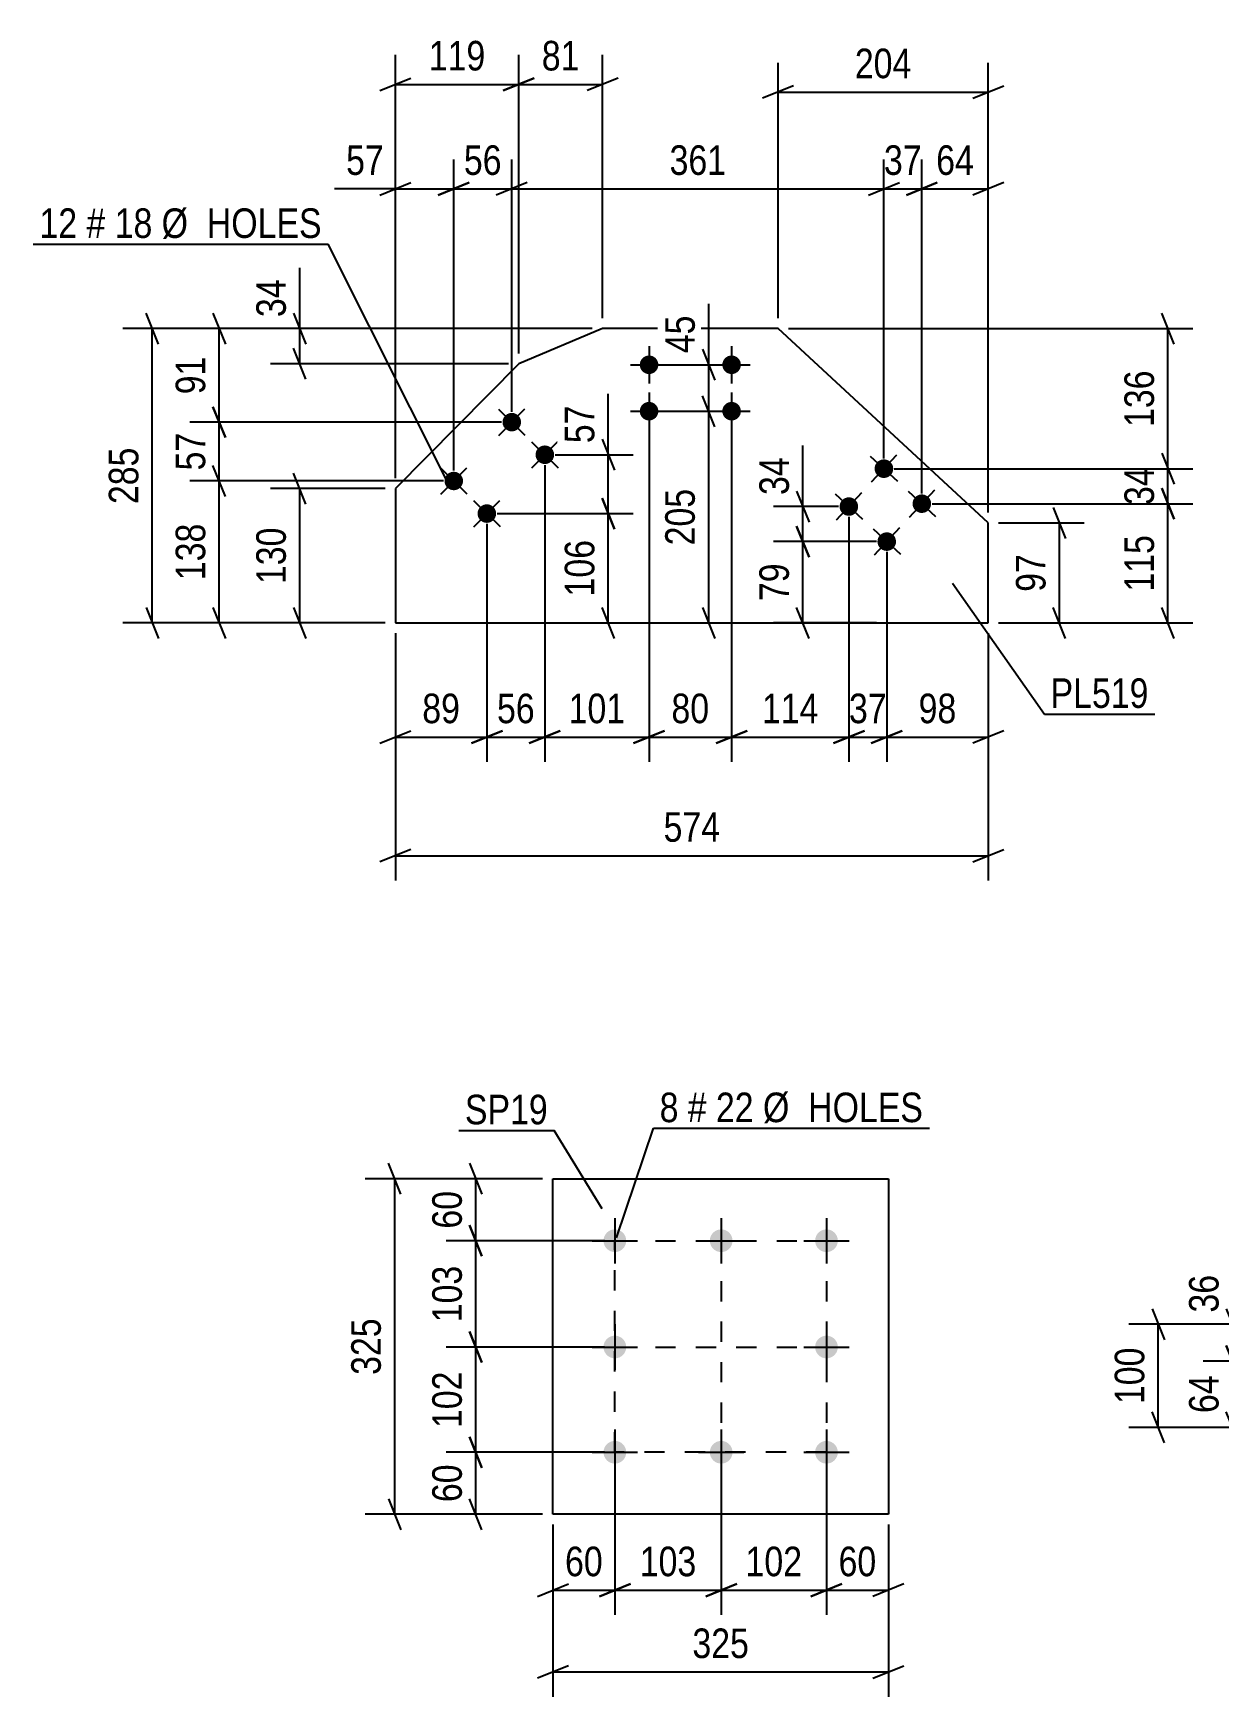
# Model space of a CAD drawing. Header units: millimetres. Extents: x 0 to 841, y 0 to 594.
# Drawn here: x 372.7 to 487.5, y 268.6 to 429.7 of the extents above; entities that cross this region are included whole.
import ezdxf

# ---------------------------------------------------------------- set-up
doc = ezdxf.new("R2010")
doc.units = ezdxf.units.MM
doc.linetypes.add('DXK_LINE_DOT2', pattern=[3.9198, 1.9599, -1.9599])
doc.styles.add('Arial Narrow', font='ARIALN.TTF', dxfattribs={"height": 0.2})

# ---------------------------------------------------------------- blocks, each defined once
blk = doc.blocks.new('Part-570385202-16173 - 16172')
at = {"color": 2, "linetype": 'Continuous'}
for p, q in [((423, 286.24), (423, 318.74)), ((423, 318.74), (455.5, 318.74)), ((455.5, 318.74), (455.5, 286.24)), ((455.5, 286.24), (423, 286.24))]:
    blk.add_line(p, q, dxfattribs=at)
blk = doc.blocks.new('Bolt-570385202-16174 - 16172')
at = {"linetype": 'Continuous'}
for points in [[(429, 313.84, -1), (429, 311.64, -1)], [(439.3, 313.84, -1), (439.3, 311.64, -1)], [(449.5, 313.84, -1), (449.5, 311.64, -1)], [(429, 303.54, -1), (429, 301.34, -1)], [(449.5, 303.54, -1), (449.5, 301.34, -1)], [(429, 293.34, -1), (429, 291.14, -1)], [(439.3, 293.34, -1), (439.3, 291.14, -1)], [(449.5, 293.34, -1), (449.5, 291.14, -1)]]:
    blk.add_hatch(color=1, dxfattribs=at).paths.add_polyline_path(points)
at = {"color": 1, "linetype": 'Continuous'}
for p, q in [((429, 314.94), (429, 310.54)), ((439.3, 314.94), (439.3, 310.54)), ((449.5, 314.94), (449.5, 310.54)), ((426.8, 312.74), (431.2, 312.74)), ((437.1, 312.74), (441.5, 312.74)), ((447.3, 312.74), (451.7, 312.74)), ((429, 304.64), (429, 300.24)), ((449.5, 304.64), (449.5, 300.24)), ((426.8, 302.44), (431.2, 302.44)), ((447.3, 302.44), (451.7, 302.44)), ((429, 294.44), (429, 290.04)), ((439.3, 294.44), (439.3, 290.04)), ((449.5, 294.44), (449.5, 290.04)), ((426.8, 292.24), (431.2, 292.24)), ((437.1, 292.24), (441.5, 292.24)), ((447.3, 292.24), (451.7, 292.24))]:
    blk.add_line(p, q, dxfattribs=at)
blk = doc.blocks.new('Part-570385202-16270 - 16269')
at = {"color": 2, "linetype": 'Continuous'}
for p, q in [((427.81, 401.12), (419.68, 397.72)), ((444.81, 401.12), (427.81, 401.12)), ((465.18, 382.29), (444.81, 401.12)), ((419.68, 397.72), (407.74, 385.62)), ((407.74, 385.62), (407.74, 372.61)), ((465.18, 372.61), (465.18, 382.29)), ((407.74, 372.61), (465.18, 372.61))]:
    blk.add_line(p, q, dxfattribs=at)
blk = doc.blocks.new('Bolt-570385202-16271 - 16269')
at = {"linetype": 'Continuous'}
for points in [[(419.64, 392.7, -1), (418.38, 391.42, -1)], [(422.85, 389.54, -1), (421.58, 388.26, -1)], [(414.02, 387, -1), (412.76, 385.72, -1)], [(417.23, 383.84, -1), (415.96, 382.56, -1)]]:
    blk.add_hatch(color=1, dxfattribs=at).paths.add_polyline_path(points)
at = {"color": 1, "linetype": 'Continuous'}
for p, q in [((417.73, 393.32), (420.29, 390.79)), ((417.75, 390.78), (420.28, 393.34)), ((420.93, 390.16), (423.5, 387.63)), ((420.95, 387.62), (423.48, 390.18)), ((412.11, 387.63), (414.67, 385.1)), ((412.13, 385.08), (414.66, 387.64)), ((415.31, 384.47), (417.88, 381.94)), ((415.33, 381.92), (417.86, 384.48))]:
    blk.add_line(p, q, dxfattribs=at)
blk = doc.blocks.new('Bolt-570385202-16272 - 16269')
at = {"linetype": 'Continuous'}
for points in [[(433.21, 397.62, -1), (431.41, 397.62, -1)], [(441.21, 397.62, -1), (439.41, 397.62, -1)], [(433.21, 393.12, -1), (431.41, 393.12, -1)], [(441.21, 393.12, -1), (439.41, 393.12, -1)]]:
    blk.add_hatch(color=1, dxfattribs=at).paths.add_polyline_path(points)
at = {"color": 1, "linetype": 'Continuous'}
for p, q in [((432.31, 399.42), (432.31, 395.82)), ((440.31, 399.42), (440.31, 395.82)), ((430.51, 397.62), (434.11, 397.62)), ((438.51, 397.62), (442.11, 397.62)), ((432.31, 394.92), (432.31, 391.32)), ((440.31, 394.92), (440.31, 391.32)), ((430.51, 393.12), (434.11, 393.12)), ((438.51, 393.12), (442.11, 393.12))]:
    blk.add_line(p, q, dxfattribs=at)
blk = doc.blocks.new('Bolt-570385202-16273 - 16269')
at = {"linetype": 'Continuous'}
for points in [[(455.73, 386.94, -1), (454.4, 388.16, -1)], [(452.33, 383.27, -1), (451.01, 384.49, -1)], [(459.4, 383.55, -1), (458.08, 384.77, -1)], [(456, 379.87, -1), (454.68, 381.1, -1)]]:
    blk.add_hatch(color=1, dxfattribs=at).paths.add_polyline_path(points)
at = {"color": 1, "linetype": 'Continuous'}
for p, q in [((453.74, 388.77), (456.39, 386.33)), ((456.29, 388.87), (453.84, 386.23)), ((457.41, 385.38), (460.06, 382.93)), ((459.96, 385.48), (457.51, 382.83)), ((450.35, 385.1), (452.99, 382.66)), ((452.89, 385.2), (450.45, 382.56)), ((454.02, 381.71), (456.66, 379.26)), ((456.56, 381.81), (454.12, 379.16))]:
    blk.add_line(p, q, dxfattribs=at)
blk = doc.blocks.new('Rectangle-570385202-18706 - 16172')
at = {"color": 1, "linetype": 'DXK_LINE_DOT2'}
blk.add_lwpolyline([(429, 312.74), (449.5, 312.74), (449.5, 292.24), (429, 292.24), (429, 312.74)], close=True, dxfattribs=at)
blk = doc.blocks.new('Line-570385202-18716 - 16172')
at = {"color": 1, "linetype": 'DXK_LINE_DOT2'}
blk.add_line((439.3, 312.74), (439.3, 292.24), dxfattribs=at)
blk = doc.blocks.new('Line-570385202-18723 - 16172')
at = {"color": 1, "linetype": 'DXK_LINE_DOT2'}
blk.add_line((429, 302.44), (449.5, 302.44), dxfattribs=at)
blk = doc.blocks.new('StraightDimension-570385202-16408 - 16172')
at = {"color": 7, "linetype": 'Continuous'}
for p, q in [((439.3, 291.24), (439.3, 276.48)), ((449.5, 291.24), (449.5, 276.48)), ((437.8, 278.28), (440.8, 279.48)), ((439.3, 278.88), (449.5, 278.88)), ((451, 279.48), (448, 278.28))]:
    blk.add_line(p, q, dxfattribs=at)
at = {"color": 0}
blk.add_wipeout([(447.75, 279.63), (447.75, 283.83), (441.06, 283.83), (441.06, 279.63)], dxfattribs=at)
at = {"color": 3, "style": 'Arial Narrow'}
blk.add_text('102', height=2.863, dxfattribs=at).set_placement((441.66, 280.23))
blk = doc.blocks.new('StraightDimension-570385202-16403 - 16172')
at = {"color": 7, "linetype": 'Continuous'}
for p, q in [((408.27, 317.24), (407.07, 320.24)), ((422, 318.74), (404.82, 318.74)), ((407.67, 286.24), (407.67, 318.74)), ((407.07, 287.74), (408.27, 284.74)), ((422, 286.24), (404.82, 286.24))]:
    blk.add_line(p, q, dxfattribs=at)
at = {"color": 0}
blk.add_wipeout([(406.92, 305.83), (402.72, 305.83), (402.72, 299.14), (406.92, 299.14)], dxfattribs=at)
at = {"color": 3, "style": 'Arial Narrow'}
blk.add_text('325', height=2.863, rotation=90.0002, dxfattribs=at).set_placement((406.32, 299.74))
blk = doc.blocks.new('StraightDimension-570385202-16407 - 16172')
at = {"color": 7, "linetype": 'Continuous'}
for p, q in [((449.5, 291.24), (449.5, 276.48)), ((455.5, 285.24), (455.5, 276.48)), ((448, 278.28), (451, 279.48)), ((449.5, 278.88), (455.5, 278.88)), ((457, 279.48), (454, 278.28))]:
    blk.add_line(p, q, dxfattribs=at)
at = {"color": 0}
blk.add_wipeout([(454.93, 279.63), (454.93, 283.83), (450.07, 283.83), (450.07, 279.63)], dxfattribs=at)
at = {"color": 3, "style": 'Arial Narrow'}
blk.add_text('60', height=2.863, dxfattribs=at).set_placement((450.67, 280.23))
blk = doc.blocks.new('StraightDimension-570385202-16409 - 16172')
at = {"color": 7, "linetype": 'Continuous'}
for p, q in [((429, 291.24), (429, 276.48)), ((439.3, 291.24), (439.3, 276.48)), ((427.5, 278.28), (430.5, 279.48)), ((429, 278.88), (439.3, 278.88)), ((440.8, 279.48), (437.8, 278.28))]:
    blk.add_line(p, q, dxfattribs=at)
at = {"color": 0}
blk.add_wipeout([(437.5, 279.63), (437.5, 283.83), (430.81, 283.83), (430.81, 279.63)], dxfattribs=at)
at = {"color": 3, "style": 'Arial Narrow'}
blk.add_text('103', height=2.863, dxfattribs=at).set_placement((431.41, 280.23))
blk = doc.blocks.new('StraightDimension-570385202-16410 - 16172')
at = {"color": 7, "linetype": 'Continuous'}
for p, q in [((429, 291.24), (429, 276.48)), ((423, 285.24), (423, 276.48)), ((421.5, 278.28), (424.5, 279.48)), ((423, 278.88), (429, 278.88)), ((430.5, 279.48), (427.5, 278.28))]:
    blk.add_line(p, q, dxfattribs=at)
at = {"color": 0}
blk.add_wipeout([(428.43, 279.63), (428.43, 283.83), (423.57, 283.83), (423.57, 279.63)], dxfattribs=at)
at = {"color": 3, "style": 'Arial Narrow'}
blk.add_text('60', height=2.863, dxfattribs=at).set_placement((424.17, 280.23))
blk = doc.blocks.new('StraightDimension-570385202-16423 - 16172')
at = {"color": 7, "linetype": 'Continuous'}
for p, q in [((423, 285.24), (423, 268.55)), ((455.5, 285.24), (455.5, 268.55)), ((424.5, 271.55), (421.5, 270.35)), ((423, 270.95), (455.5, 270.95)), ((454, 270.35), (457, 271.55))]:
    blk.add_line(p, q, dxfattribs=at)
at = {"color": 0}
blk.add_wipeout([(442.6, 271.7), (442.6, 275.9), (435.91, 275.9), (435.91, 271.7)], dxfattribs=at)
at = {"color": 3, "style": 'Arial Narrow'}
blk.add_text('325', height=2.863, dxfattribs=at).set_placement((436.51, 272.3))
blk = doc.blocks.new('StraightDimension-570385202-18682 - 16172')
at = {"color": 7, "linetype": 'Continuous'}
for p, q in [((414.92, 320.24), (416.12, 317.24)), ((422, 318.74), (412.67, 318.74)), ((415.52, 312.74), (415.52, 318.74)), ((428, 312.74), (412.67, 312.74)), ((416.12, 311.24), (414.92, 314.24))]:
    blk.add_line(p, q, dxfattribs=at)
at = {"color": 0}
blk.add_wipeout([(414.77, 318.16), (410.57, 318.16), (410.57, 313.31), (414.77, 313.31)], dxfattribs=at)
at = {"color": 3, "style": 'Arial Narrow'}
blk.add_text('60', height=2.863, rotation=90.0002, dxfattribs=at).set_placement((414.17, 313.91))
blk = doc.blocks.new('StraightDimension-570385202-18683 - 16172')
at = {"color": 7, "linetype": 'Continuous'}
for p, q in [((428, 312.74), (412.67, 312.74)), ((414.92, 314.24), (416.12, 311.24)), ((415.52, 302.44), (415.52, 312.74)), ((416.12, 300.94), (414.92, 303.94)), ((428, 302.44), (412.67, 302.44))]:
    blk.add_line(p, q, dxfattribs=at)
at = {"color": 0}
blk.add_wipeout([(414.77, 310.93), (410.57, 310.93), (410.57, 304.24), (414.77, 304.24)], dxfattribs=at)
at = {"color": 3, "style": 'Arial Narrow'}
blk.add_text('103', height=2.863, rotation=90.0002, dxfattribs=at).set_placement((414.17, 304.84))
blk = doc.blocks.new('StraightDimension-570385202-18684 - 16172')
at = {"color": 7, "linetype": 'Continuous'}
for p, q in [((414.92, 303.94), (416.12, 300.94)), ((428, 302.44), (412.67, 302.44)), ((415.52, 292.24), (415.52, 302.44)), ((416.12, 290.74), (414.92, 293.74)), ((428, 292.24), (412.67, 292.24))]:
    blk.add_line(p, q, dxfattribs=at)
at = {"color": 0}
blk.add_wipeout([(414.77, 300.68), (410.57, 300.68), (410.57, 293.99), (414.77, 293.99)], dxfattribs=at)
at = {"color": 3, "style": 'Arial Narrow'}
blk.add_text('102', height=2.863, rotation=90.0002, dxfattribs=at).set_placement((414.17, 294.59))
blk = doc.blocks.new('StraightDimension-570385202-18685 - 16172')
at = {"color": 7, "linetype": 'Continuous'}
for p, q in [((414.92, 293.74), (416.12, 290.74)), ((428, 292.24), (412.67, 292.24)), ((415.52, 286.24), (415.52, 292.24)), ((416.12, 284.74), (414.92, 287.74)), ((422, 286.24), (412.67, 286.24))]:
    blk.add_line(p, q, dxfattribs=at)
at = {"color": 0}
blk.add_wipeout([(414.77, 291.66), (410.57, 291.66), (410.57, 286.81), (414.77, 286.81)], dxfattribs=at)
at = {"color": 3, "style": 'Arial Narrow'}
blk.add_text('60', height=2.863, rotation=90.0002, dxfattribs=at).set_placement((414.17, 287.41))
blk = doc.blocks.new('StraightDimension-570385202-18133 - 16269')
at = {"color": 7, "linetype": 'Continuous'}
for p, q in [((391.26, 384.86), (390.06, 387.86)), ((412.39, 386.36), (387.81, 386.36)), ((390.66, 372.61), (390.66, 386.36)), ((390.06, 374.11), (391.26, 371.11)), ((406.74, 372.61), (387.81, 372.61))]:
    blk.add_line(p, q, dxfattribs=at)
at = {"color": 0}
blk.add_wipeout([(389.91, 382.83), (385.71, 382.83), (385.71, 376.15), (389.91, 376.15)], dxfattribs=at)
at = {"color": 3, "style": 'Arial Narrow'}
blk.add_text('138', height=2.863, rotation=90.0002, dxfattribs=at).set_placement((389.31, 376.75))
blk = doc.blocks.new('StraightDimension-570385202-18069 - 16269')
at = {"color": 7, "linetype": 'Continuous'}
for p, q in [((455.07, 388.55), (455.07, 417.52)), ((458.74, 385.16), (458.74, 417.52)), ((453.57, 414.07), (456.57, 415.27)), ((455.07, 414.67), (458.74, 414.67)), ((460.24, 415.27), (457.24, 414.07))]:
    blk.add_line(p, q, dxfattribs=at)
at = {"color": 0}
blk.add_wipeout([(459.33, 415.42), (459.33, 419.62), (454.47, 419.62), (454.47, 415.42)], dxfattribs=at)
at = {"color": 3, "style": 'Arial Narrow'}
blk.add_text('37', height=2.863, dxfattribs=at).set_placement((455.07, 416.02))
blk = doc.blocks.new('StraightDimension-570385202-16680 - 16269')
at = {"color": 7, "linetype": 'Continuous'}
for p, q in [((419.68, 398.72), (419.68, 427.64)), ((427.81, 402.12), (427.81, 427.64)), ((418.18, 424.19), (421.18, 425.39)), ((419.68, 424.79), (427.81, 424.79)), ((429.31, 425.39), (426.31, 424.19))]:
    blk.add_line(p, q, dxfattribs=at)
at = {"color": 0}
blk.add_wipeout([(426.17, 425.54), (426.17, 429.74), (421.32, 429.74), (421.32, 425.54)], dxfattribs=at)
at = {"color": 3, "style": 'Arial Narrow'}
blk.add_text('81', height=2.863, dxfattribs=at).set_placement((421.92, 426.14))
blk = doc.blocks.new('StraightDimension-570385202-18262 - 16269')
at = {"color": 7, "linetype": 'Continuous'}
for p, q in [((437.49, 399.12), (438.69, 396.12)), ((433.31, 397.62), (440.49, 397.62)), ((438.09, 393.12), (438.09, 397.62)), ((438.69, 391.62), (437.49, 394.62)), ((433.31, 393.12), (440.49, 393.12))]:
    blk.add_line(p, q, dxfattribs=at)
at = {"color": 0}
blk.add_wipeout([(437.34, 403), (433.14, 403), (433.14, 398.14), (437.34, 398.14)], dxfattribs=at)
at = {"color": 7, "linetype": 'Continuous'}
blk.add_line((438.09, 397.62), (438.09, 403.52), dxfattribs=at)
blk.add_line((438.09, 397.62), (438.09, 403.52), dxfattribs=at)
at = {"color": 3, "style": 'Arial Narrow'}
blk.add_text('45', height=2.863, rotation=90.0002, dxfattribs=at).set_placement((436.74, 398.74))
blk = doc.blocks.new('StraightDimension-570385202-16688 - 16269')
at = {"color": 7, "linetype": 'Continuous'}
for p, q in [((407.74, 371.61), (407.74, 347.65)), ((465.18, 371.61), (465.18, 347.65)), ((409.24, 350.65), (406.24, 349.45)), ((407.74, 350.05), (465.18, 350.05)), ((463.68, 349.45), (466.68, 350.65))]:
    blk.add_line(p, q, dxfattribs=at)
at = {"color": 0}
blk.add_wipeout([(439.8, 350.8), (439.8, 355), (433.12, 355), (433.12, 350.8)], dxfattribs=at)
at = {"color": 3, "style": 'Arial Narrow'}
blk.add_text('574', height=2.863, dxfattribs=at).set_placement((433.72, 351.4))
blk = doc.blocks.new('StraightDimension-570385202-18263 - 16269')
at = {"color": 7, "linetype": 'Continuous'}
for p, q in [((438.69, 391.62), (437.49, 394.62)), ((433.31, 393.12), (440.49, 393.12)), ((438.09, 372.61), (438.09, 393.12)), ((437.49, 374.11), (438.69, 371.11)), ((433.31, 372.61), (440.49, 372.61))]:
    blk.add_line(p, q, dxfattribs=at)
at = {"color": 0}
blk.add_wipeout([(437.34, 386.21), (433.14, 386.21), (433.14, 379.52), (437.34, 379.52)], dxfattribs=at)
at = {"color": 3, "style": 'Arial Narrow'}
blk.add_text('205', height=2.863, rotation=90.0002, dxfattribs=at).set_placement((436.74, 380.12))
blk = doc.blocks.new('StraightDimension-570385202-18072 - 16269')
at = {"color": 7, "linetype": 'Continuous'}
for p, q in [((407.74, 386.62), (407.74, 417.52)), ((413.39, 387.36), (413.39, 417.52)), ((406.24, 414.07), (409.24, 415.27)), ((407.74, 414.67), (413.39, 414.67)), ((414.89, 415.27), (411.89, 414.07))]:
    blk.add_line(p, q, dxfattribs=at)
at = {"color": 0}
blk.add_wipeout([(407.22, 415.42), (407.22, 419.62), (402.36, 419.62), (402.36, 415.42)], dxfattribs=at)
at = {"color": 7, "linetype": 'Continuous'}
blk.add_line((407.74, 414.67), (401.83, 414.67), dxfattribs=at)
blk.add_line((407.74, 414.67), (401.83, 414.67), dxfattribs=at)
at = {"color": 3, "style": 'Arial Narrow'}
blk.add_text('57', height=2.863, dxfattribs=at).set_placement((402.96, 416.02))
blk = doc.blocks.new('StraightDimension-570385202-16678 - 16269')
at = {"color": 7, "linetype": 'Continuous'}
for p, q in [((444.81, 402.12), (444.81, 426.89)), ((465.18, 383.29), (465.18, 426.89)), ((446.31, 424.64), (443.31, 423.44)), ((444.81, 424.04), (465.18, 424.04)), ((463.68, 423.44), (466.68, 424.64))]:
    blk.add_line(p, q, dxfattribs=at)
at = {"color": 0}
blk.add_wipeout([(458.34, 424.79), (458.34, 428.99), (451.65, 428.99), (451.65, 424.79)], dxfattribs=at)
at = {"color": 3, "style": 'Arial Narrow'}
blk.add_text('204', height=2.863, dxfattribs=at).set_placement((452.25, 425.39))
blk = doc.blocks.new('StraightDimension-570385202-18184 - 16269')
at = {"color": 7, "linetype": 'Continuous'}
for p, q in [((451.67, 382.88), (451.67, 359.14)), ((455.34, 379.49), (455.34, 359.14)), ((450.17, 360.94), (453.17, 362.14)), ((451.67, 361.54), (455.34, 361.54)), ((456.84, 362.14), (453.84, 360.94))]:
    blk.add_line(p, q, dxfattribs=at)
at = {"color": 0}
blk.add_wipeout([(455.93, 362.29), (455.93, 366.49), (451.08, 366.49), (451.08, 362.29)], dxfattribs=at)
at = {"color": 3, "style": 'Arial Narrow'}
blk.add_text('37', height=2.863, dxfattribs=at).set_placement((451.68, 362.89))
blk = doc.blocks.new('StraightDimension-570385202-18071 - 16269')
at = {"color": 7, "linetype": 'Continuous'}
for p, q in [((413.39, 387.36), (413.39, 417.52)), ((419.01, 393.06), (419.01, 417.52)), ((411.89, 414.07), (414.89, 415.27)), ((413.39, 414.67), (419.01, 414.67)), ((420.51, 415.27), (417.51, 414.07))]:
    blk.add_line(p, q, dxfattribs=at)
at = {"color": 0}
blk.add_wipeout([(418.63, 415.42), (418.63, 419.62), (413.77, 419.62), (413.77, 415.42)], dxfattribs=at)
at = {"color": 3, "style": 'Arial Narrow'}
blk.add_text('56', height=2.863, dxfattribs=at).set_placement((414.37, 416.02))
blk = doc.blocks.new('StraightDimension-570385202-16681 - 16269')
at = {"color": 7, "linetype": 'Continuous'}
for p, q in [((407.74, 386.62), (407.74, 427.64)), ((419.68, 398.72), (419.68, 427.64)), ((406.24, 424.19), (409.24, 425.39)), ((407.74, 424.79), (419.68, 424.79)), ((421.18, 425.39), (418.18, 424.19))]:
    blk.add_line(p, q, dxfattribs=at)
at = {"color": 0}
blk.add_wipeout([(417.05, 425.54), (417.05, 429.74), (410.37, 429.74), (410.37, 425.54)], dxfattribs=at)
at = {"color": 3, "style": 'Arial Narrow'}
blk.add_text('119', height=2.863, dxfattribs=at).set_placement((410.97, 426.14))
blk = doc.blocks.new('StraightDimension-570385202-18161 - 16269')
at = {"color": 7, "linetype": 'Continuous'}
for p, q in [((481.98, 389.05), (483.18, 386.05)), ((456.07, 387.55), (484.98, 387.55)), ((482.58, 384.16), (482.58, 387.55)), ((483.18, 382.66), (481.98, 385.66)), ((459.74, 384.16), (484.98, 384.16))]:
    blk.add_line(p, q, dxfattribs=at)
at = {"color": 0}
blk.add_wipeout([(481.83, 388.28), (477.63, 388.28), (477.63, 383.43), (481.83, 383.43)], dxfattribs=at)
at = {"color": 3, "style": 'Arial Narrow'}
blk.add_text('34', height=2.863, rotation=90.0002, dxfattribs=at).set_placement((481.23, 384.03))
blk = doc.blocks.new('StraightDimension-570385202-16700 - 16269')
at = {"color": 7, "linetype": 'Continuous'}
for p, q in [((471.47, 383.79), (472.67, 380.79)), ((466.18, 382.29), (474.47, 382.29)), ((472.07, 372.61), (472.07, 382.29)), ((472.67, 371.11), (471.47, 374.11)), ((466.18, 372.61), (474.47, 372.61))]:
    blk.add_line(p, q, dxfattribs=at)
at = {"color": 0}
blk.add_wipeout([(471.32, 379.88), (467.12, 379.88), (467.12, 375.02), (471.32, 375.02)], dxfattribs=at)
at = {"color": 3, "style": 'Arial Narrow'}
blk.add_text('97', height=2.863, rotation=90.0002, dxfattribs=at).set_placement((470.72, 375.62))
blk = doc.blocks.new('StraightDimension-570385202-18186 - 16269')
at = {"color": 7, "linetype": 'Continuous'}
for p, q in [((432.31, 392.12), (432.31, 359.14)), ((440.31, 392.12), (440.31, 359.14)), ((430.81, 360.94), (433.81, 362.14)), ((432.31, 361.54), (440.31, 361.54)), ((441.81, 362.14), (438.81, 360.94))]:
    blk.add_line(p, q, dxfattribs=at)
at = {"color": 0}
blk.add_wipeout([(438.74, 362.29), (438.74, 366.49), (433.88, 366.49), (433.88, 362.29)], dxfattribs=at)
at = {"color": 3, "style": 'Arial Narrow'}
blk.add_text('80', height=2.863, dxfattribs=at).set_placement((434.48, 362.89))
blk = doc.blocks.new('StraightDimension-570385202-16796 - 16269')
at = {"color": 7, "linetype": 'Continuous'}
for p, q in [((384.78, 399.62), (383.58, 402.62)), ((426.81, 401.12), (381.33, 401.12)), ((384.18, 372.61), (384.18, 401.12)), ((383.58, 374.11), (384.78, 371.11)), ((406.74, 372.61), (381.33, 372.61))]:
    blk.add_line(p, q, dxfattribs=at)
at = {"color": 0}
blk.add_wipeout([(383.43, 390.21), (379.23, 390.21), (379.23, 383.52), (383.43, 383.52)], dxfattribs=at)
at = {"color": 3, "style": 'Arial Narrow'}
blk.add_text('285', height=2.863, rotation=90.0002, dxfattribs=at).set_placement((382.83, 384.12))
blk = doc.blocks.new('StraightDimension-570385202-18026 - 16269')
at = {"color": 7, "linetype": 'Continuous'}
for p, q in [((397.87, 402.62), (399.07, 399.62)), ((426.81, 401.12), (395.62, 401.12)), ((398.47, 397.72), (398.47, 401.12)), ((399.07, 396.22), (397.87, 399.22)), ((418.68, 397.72), (395.62, 397.72))]:
    blk.add_line(p, q, dxfattribs=at)
at = {"color": 0}
blk.add_wipeout([(397.72, 406.5), (393.52, 406.5), (393.52, 401.64), (397.72, 401.64)], dxfattribs=at)
at = {"color": 7, "linetype": 'Continuous'}
blk.add_line((398.47, 401.12), (398.47, 407.02), dxfattribs=at)
blk.add_line((398.47, 401.12), (398.47, 407.02), dxfattribs=at)
at = {"color": 3, "style": 'Arial Narrow'}
blk.add_text('34', height=2.863, rotation=90.0002, dxfattribs=at).set_placement((397.12, 402.24))
blk = doc.blocks.new('StraightDimension-570385202-18028 - 16269')
at = {"color": 7, "linetype": 'Continuous'}
for p, q in [((399.07, 384.12), (397.87, 387.12)), ((406.74, 385.62), (395.62, 385.62)), ((398.47, 372.61), (398.47, 385.62)), ((397.87, 374.11), (399.07, 371.11)), ((406.74, 372.61), (395.62, 372.61))]:
    blk.add_line(p, q, dxfattribs=at)
at = {"color": 0}
blk.add_wipeout([(397.72, 382.46), (393.52, 382.46), (393.52, 375.77), (397.72, 375.77)], dxfattribs=at)
at = {"color": 3, "style": 'Arial Narrow'}
blk.add_text('130', height=2.863, rotation=90.0002, dxfattribs=at).set_placement((397.12, 376.37))
blk = doc.blocks.new('StraightDimension-570385202-18132 - 16269')
at = {"color": 7, "linetype": 'Continuous'}
for p, q in [((390.06, 393.56), (391.26, 390.56)), ((418.01, 392.06), (387.81, 392.06)), ((390.66, 386.36), (390.66, 392.06)), ((391.26, 384.86), (390.06, 387.86)), ((412.39, 386.36), (387.81, 386.36))]:
    blk.add_line(p, q, dxfattribs=at)
at = {"color": 0}
blk.add_wipeout([(389.91, 391.64), (385.71, 391.64), (385.71, 386.78), (389.91, 386.78)], dxfattribs=at)
at = {"color": 3, "style": 'Arial Narrow'}
blk.add_text('57', height=2.863, rotation=90.0002, dxfattribs=at).set_placement((389.31, 387.38))
blk = doc.blocks.new('StraightDimension-570385202-18068 - 16269')
at = {"color": 7, "linetype": 'Continuous'}
for p, q in [((458.74, 385.16), (458.74, 417.52)), ((465.18, 383.29), (465.18, 417.52)), ((457.24, 414.07), (460.24, 415.27)), ((458.74, 414.67), (465.18, 414.67)), ((466.68, 415.27), (463.68, 414.07))]:
    blk.add_line(p, q, dxfattribs=at)
at = {"color": 0}
blk.add_wipeout([(464.39, 415.42), (464.39, 419.62), (459.53, 419.62), (459.53, 415.42)], dxfattribs=at)
at = {"color": 3, "style": 'Arial Narrow'}
blk.add_text('64', height=2.863, dxfattribs=at).set_placement((460.13, 416.02))
blk = doc.blocks.new('StraightDimension-570385202-18070 - 16269')
at = {"color": 7, "linetype": 'Continuous'}
for p, q in [((419.01, 393.06), (419.01, 417.52)), ((455.07, 388.55), (455.07, 417.52)), ((420.51, 415.27), (417.51, 414.07)), ((419.01, 414.67), (455.07, 414.67)), ((453.57, 414.07), (456.57, 415.27))]:
    blk.add_line(p, q, dxfattribs=at)
at = {"color": 0}
blk.add_wipeout([(440.38, 415.42), (440.38, 419.62), (433.7, 419.62), (433.7, 415.42)], dxfattribs=at)
at = {"color": 3, "style": 'Arial Narrow'}
blk.add_text('361', height=2.863, dxfattribs=at).set_placement((434.3, 416.02))
blk = doc.blocks.new('StraightDimension-570385202-18131 - 16269')
at = {"color": 7, "linetype": 'Continuous'}
for p, q in [((390.06, 402.62), (391.26, 399.62)), ((426.81, 401.12), (387.81, 401.12)), ((390.66, 392.06), (390.66, 401.12)), ((391.26, 390.56), (390.06, 393.56)), ((418.01, 392.06), (387.81, 392.06))]:
    blk.add_line(p, q, dxfattribs=at)
at = {"color": 0}
blk.add_wipeout([(389.91, 399.02), (385.71, 399.02), (385.71, 394.16), (389.91, 394.16)], dxfattribs=at)
at = {"color": 3, "style": 'Arial Narrow'}
blk.add_text('91', height=2.863, rotation=90.0002, dxfattribs=at).set_placement((389.31, 394.76))
blk = doc.blocks.new('StraightDimension-570385202-18239 - 16269')
at = {"color": 7, "linetype": 'Continuous'}
for p, q in [((427.76, 384.7), (428.96, 381.7)), ((417.6, 383.2), (430.76, 383.2)), ((428.36, 372.61), (428.36, 383.2)), ((428.96, 371.11), (427.76, 374.11)), ((423.21, 372.61), (430.76, 372.61))]:
    blk.add_line(p, q, dxfattribs=at)
at = {"color": 0}
blk.add_wipeout([(427.61, 381.25), (423.41, 381.25), (423.41, 374.57), (427.61, 374.57)], dxfattribs=at)
at = {"color": 3, "style": 'Arial Narrow'}
blk.add_text('106', height=2.863, rotation=90.0002, dxfattribs=at).set_placement((427.01, 375.17))
blk = doc.blocks.new('StraightDimension-570385202-18160 - 16269')
at = {"color": 7, "linetype": 'Continuous'}
for p, q in [((483.18, 399.62), (481.98, 402.62)), ((445.81, 401.12), (484.98, 401.12)), ((482.58, 387.55), (482.58, 401.12)), ((481.98, 389.05), (483.18, 386.05)), ((456.07, 387.55), (484.98, 387.55))]:
    blk.add_line(p, q, dxfattribs=at)
at = {"color": 0}
blk.add_wipeout([(481.83, 397.68), (477.63, 397.68), (477.63, 390.99), (481.83, 390.99)], dxfattribs=at)
at = {"color": 3, "style": 'Arial Narrow'}
blk.add_text('136', height=2.863, rotation=90.0002, dxfattribs=at).set_placement((481.23, 391.59))
blk = doc.blocks.new('StraightDimension-570385202-18162 - 16269')
at = {"color": 7, "linetype": 'Continuous'}
for p, q in [((481.98, 385.66), (483.18, 382.66)), ((459.74, 384.16), (484.98, 384.16)), ((482.58, 372.61), (482.58, 384.16)), ((483.18, 371.11), (481.98, 374.11)), ((466.18, 372.61), (484.98, 372.61))]:
    blk.add_line(p, q, dxfattribs=at)
at = {"color": 0}
blk.add_wipeout([(481.83, 381.73), (477.63, 381.73), (477.63, 375.04), (481.83, 375.04)], dxfattribs=at)
at = {"color": 3, "style": 'Arial Narrow'}
blk.add_text('115', height=2.863, rotation=90.0002, dxfattribs=at).set_placement((481.23, 375.64))
blk = doc.blocks.new('StraightDimension-570385202-18183 - 16269')
at = {"color": 7, "linetype": 'Continuous'}
for p, q in [((455.34, 379.49), (455.34, 359.14)), ((465.18, 371.61), (465.18, 359.14)), ((453.84, 360.94), (456.84, 362.14)), ((455.34, 361.54), (465.18, 361.54)), ((466.68, 362.14), (463.68, 360.94))]:
    blk.add_line(p, q, dxfattribs=at)
at = {"color": 0}
blk.add_wipeout([(462.69, 362.29), (462.69, 366.49), (457.83, 366.49), (457.83, 362.29)], dxfattribs=at)
at = {"color": 3, "style": 'Arial Narrow'}
blk.add_text('98', height=2.863, dxfattribs=at).set_placement((458.43, 362.89))
blk = doc.blocks.new('StraightDimension-570385202-18185 - 16269')
at = {"color": 7, "linetype": 'Continuous'}
for p, q in [((440.31, 392.12), (440.31, 359.14)), ((451.67, 382.88), (451.67, 359.14)), ((438.81, 360.94), (441.81, 362.14)), ((440.31, 361.54), (451.67, 361.54)), ((453.17, 362.14), (450.17, 360.94))]:
    blk.add_line(p, q, dxfattribs=at)
at = {"color": 0}
blk.add_wipeout([(449.33, 362.29), (449.33, 366.49), (442.65, 366.49), (442.65, 362.29)], dxfattribs=at)
at = {"color": 3, "style": 'Arial Narrow'}
blk.add_text('114', height=2.863, dxfattribs=at).set_placement((443.25, 362.89))
blk = doc.blocks.new('StraightDimension-570385202-18187 - 16269')
at = {"color": 7, "linetype": 'Continuous'}
for p, q in [((432.31, 392.12), (432.31, 359.14)), ((422.21, 387.9), (422.21, 359.14)), ((420.71, 360.94), (423.71, 362.14)), ((422.21, 361.54), (432.31, 361.54)), ((433.81, 362.14), (430.81, 360.94))]:
    blk.add_line(p, q, dxfattribs=at)
at = {"color": 0}
blk.add_wipeout([(430.6, 362.29), (430.6, 366.49), (423.92, 366.49), (423.92, 362.29)], dxfattribs=at)
at = {"color": 3, "style": 'Arial Narrow'}
blk.add_text('101', height=2.863, dxfattribs=at).set_placement((424.52, 362.89))
blk = doc.blocks.new('StraightDimension-570385202-18188 - 16269')
at = {"color": 7, "linetype": 'Continuous'}
for p, q in [((422.21, 387.9), (422.21, 359.14)), ((416.6, 382.2), (416.6, 359.14)), ((415.1, 360.94), (418.1, 362.14)), ((416.6, 361.54), (422.21, 361.54)), ((423.71, 362.14), (420.71, 360.94))]:
    blk.add_line(p, q, dxfattribs=at)
at = {"color": 0}
blk.add_wipeout([(421.83, 362.29), (421.83, 366.49), (416.98, 366.49), (416.98, 362.29)], dxfattribs=at)
at = {"color": 3, "style": 'Arial Narrow'}
blk.add_text('56', height=2.863, dxfattribs=at).set_placement((417.58, 362.89))
blk = doc.blocks.new('StraightDimension-570385202-18189 - 16269')
at = {"color": 7, "linetype": 'Continuous'}
for p, q in [((416.6, 382.2), (416.6, 359.14)), ((407.74, 371.61), (407.74, 359.14)), ((406.24, 360.94), (409.24, 362.14)), ((407.74, 361.54), (416.6, 361.54)), ((418.1, 362.14), (415.1, 360.94))]:
    blk.add_line(p, q, dxfattribs=at)
at = {"color": 0}
blk.add_wipeout([(414.6, 362.29), (414.6, 366.49), (409.74, 366.49), (409.74, 362.29)], dxfattribs=at)
at = {"color": 3, "style": 'Arial Narrow'}
blk.add_text('89', height=2.863, dxfattribs=at).set_placement((410.34, 362.89))
blk = doc.blocks.new('StraightDimension-570385202-18238 - 16269')
at = {"color": 7, "linetype": 'Continuous'}
for p, q in [((427.76, 390.4), (428.96, 387.4)), ((423.21, 388.9), (430.76, 388.9)), ((428.36, 383.2), (428.36, 388.9)), ((428.96, 381.7), (427.76, 384.7)), ((417.6, 383.2), (430.76, 383.2))]:
    blk.add_line(p, q, dxfattribs=at)
at = {"color": 0}
blk.add_wipeout([(427.61, 394.28), (423.41, 394.28), (423.41, 389.42), (427.61, 389.42)], dxfattribs=at)
at = {"color": 7, "linetype": 'Continuous'}
blk.add_line((428.36, 388.9), (428.36, 394.8), dxfattribs=at)
blk.add_line((428.36, 388.9), (428.36, 394.8), dxfattribs=at)
at = {"color": 3, "style": 'Arial Narrow'}
blk.add_text('57', height=2.863, rotation=90.0002, dxfattribs=at).set_placement((427.01, 390.02))
blk = doc.blocks.new('StraightDimension-570385202-18286 - 16269')
at = {"color": 7, "linetype": 'Continuous'}
for p, q in [((446.61, 385.38), (447.81, 382.38)), ((450.67, 383.88), (444.36, 383.88)), ((447.21, 380.49), (447.21, 383.88)), ((454.34, 380.49), (444.36, 380.49)), ((447.81, 378.99), (446.61, 381.99))]:
    blk.add_line(p, q, dxfattribs=at)
at = {"color": 0}
blk.add_wipeout([(446.46, 389.26), (442.26, 389.26), (442.26, 384.4), (446.46, 384.4)], dxfattribs=at)
at = {"color": 7, "linetype": 'Continuous'}
blk.add_line((447.21, 383.88), (447.21, 389.79), dxfattribs=at)
blk.add_line((447.21, 383.88), (447.21, 389.79), dxfattribs=at)
at = {"color": 3, "style": 'Arial Narrow'}
blk.add_text('34', height=2.863, rotation=90.0002, dxfattribs=at).set_placement((445.86, 385))
blk = doc.blocks.new('StraightDimension-570385202-18287 - 16269')
at = {"color": 7, "linetype": 'Continuous'}
for p, q in [((454.34, 380.49), (444.36, 380.49)), ((446.61, 381.99), (447.81, 378.99)), ((447.21, 372.61), (447.21, 380.49)), ((447.81, 371.11), (446.61, 374.11)), ((454.34, 372.61), (444.36, 372.61))]:
    blk.add_line(p, q, dxfattribs=at)
at = {"color": 0}
blk.add_wipeout([(446.46, 378.98), (442.26, 378.98), (442.26, 374.12), (446.46, 374.12)], dxfattribs=at)
at = {"color": 3, "style": 'Arial Narrow'}
blk.add_text('79', height=2.863, rotation=90.0002, dxfattribs=at).set_placement((445.86, 374.72))
blk = doc.blocks.new('StraightDimension-570385202-18955 - 18759')
at = {"color": 7, "linetype": 'Continuous'}
for p, q in [((496.05, 304.65), (485.99, 304.65)), ((488.24, 306.15), (489.44, 303.15)), ((488.84, 301.08), (488.84, 304.65)), ((489.44, 299.58), (488.24, 302.58)), ((494.93, 301.08), (485.99, 301.08))]:
    blk.add_line(p, q, dxfattribs=at)
at = {"color": 0}
blk.add_wipeout([(488.09, 310.03), (483.89, 310.03), (483.89, 305.18), (488.09, 305.18)], dxfattribs=at)
at = {"color": 7, "linetype": 'Continuous'}
blk.add_line((488.84, 304.65), (488.84, 310.56), dxfattribs=at)
blk.add_line((488.84, 304.65), (488.84, 310.56), dxfattribs=at)
at = {"color": 3, "style": 'Arial Narrow'}
blk.add_text('36', height=2.863, rotation=90.0002, dxfattribs=at).set_placement((487.49, 305.78))
blk = doc.blocks.new('StraightDimension-570385202-18956 - 18759')
at = {"color": 7, "linetype": 'Continuous'}
for p, q in [((488.24, 302.58), (489.44, 299.58)), ((494.93, 301.08), (485.99, 301.08)), ((488.84, 294.65), (488.84, 301.08)), ((489.44, 293.15), (488.24, 296.15)), ((503.36, 294.65), (485.99, 294.65))]:
    blk.add_line(p, q, dxfattribs=at)
at = {"color": 0}
blk.add_wipeout([(488.09, 300.29), (483.89, 300.29), (483.89, 295.44), (488.09, 295.44)], dxfattribs=at)
at = {"color": 3, "style": 'Arial Narrow'}
blk.add_text('64', height=2.863, rotation=90.0002, dxfattribs=at).set_placement((487.49, 296.04))
blk = doc.blocks.new('StraightDimension-570385202-19004 - 18759')
at = {"color": 7, "linetype": 'Continuous'}
for p, q in [((496.05, 304.65), (478.79, 304.65)), ((481.04, 306.15), (482.24, 303.15)), ((481.64, 294.65), (481.64, 304.65)), ((482.24, 293.15), (481.04, 296.15)), ((503.36, 294.65), (478.79, 294.65))]:
    blk.add_line(p, q, dxfattribs=at)
at = {"color": 0}
blk.add_wipeout([(480.89, 302.99), (476.69, 302.99), (476.69, 296.31), (480.89, 296.31)], dxfattribs=at)
at = {"color": 3, "style": 'Arial Narrow'}
blk.add_text('100', height=2.863, rotation=90.0002, dxfattribs=at).set_placement((480.29, 296.91))
blk = doc.blocks.new('Mark-570385202-16808 - 16172')
at = {"color": 0}
blk.add_wipeout([(422.51, 324.02), (422.51, 327.02), (414.47, 327.02), (414.47, 324.02)], dxfattribs=at)
blk.add_wipeout([(422.51, 324.02), (422.51, 327.02), (414.47, 327.02), (414.47, 324.02)], dxfattribs=at)
at = {"color": 30, "linetype": 'Continuous'}
for p in [(413.87, 323.42), (427.76, 315.83)]:
    blk.add_line(p, (423.11, 323.42), dxfattribs=at)
at = {"color": 3, "style": 'Arial Narrow'}
blk.add_text('SP19', height=2.863, dxfattribs=at).set_placement((414.47, 324.02))
blk = doc.blocks.new('Mark-570385202-16811 - 16172')
at = {"color": 0}
for points in [[(435.16, 324.23), (435.16, 327.23), (433.34, 327.23), (433.34, 324.23)], [(437.89, 324.23), (437.89, 327.23), (436.06, 327.23), (436.06, 324.23)], [(442.45, 324.23), (442.45, 327.23), (438.79, 327.23), (438.79, 324.23)], [(458.88, 324.23), (458.88, 327.23), (443.35, 327.23), (443.35, 324.23)]]:
    blk.add_wipeout(points, dxfattribs=at)
for points in [[(435.16, 324.23), (435.16, 327.23), (433.34, 327.23), (433.34, 324.23)], [(437.89, 324.23), (437.89, 327.23), (436.06, 327.23), (436.06, 324.23)], [(442.45, 324.23), (442.45, 327.23), (438.79, 327.23), (438.79, 324.23)], [(458.88, 324.23), (458.88, 327.23), (443.35, 327.23), (443.35, 324.23)]]:
    blk.add_wipeout(points, dxfattribs=at)
at = {"color": 7, "linetype": 'Continuous'}
for p, q in [((429.15, 313.02), (432.74, 323.63)), ((432.74, 323.63), (459.48, 323.63))]:
    blk.add_line(p, q, dxfattribs=at)
at = {"color": 3, "style": 'Arial Narrow'}
for s, height, p in [('8', 2.86, (433.34, 324.23)), ('#', 2.86, (436.06, 324.23)), ('22', 2.863, (438.79, 324.23)), ('Ø  HOLES', 2.863, (443.35, 324.23))]:
    blk.add_text(s, height=height, dxfattribs=at).set_placement(p)
blk = doc.blocks.new('MarkSet-570385202-18056 - 16269')
at = {"color": 0}
for points in [[(376.91, 409.91), (376.91, 412.91), (373.25, 412.91), (373.25, 409.91)], [(379.64, 409.91), (379.64, 412.91), (377.81, 412.91), (377.81, 409.91)], [(384.19, 409.91), (384.19, 412.91), (380.54, 412.91), (380.54, 409.91)], [(400.62, 409.91), (400.62, 412.91), (385.09, 412.91), (385.09, 409.91)]]:
    blk.add_wipeout(points, dxfattribs=at)
for points in [[(376.91, 409.91), (376.91, 412.91), (373.25, 412.91), (373.25, 409.91)], [(379.64, 409.91), (379.64, 412.91), (377.81, 412.91), (377.81, 409.91)], [(384.19, 409.91), (384.19, 412.91), (380.54, 412.91), (380.54, 409.91)], [(400.62, 409.91), (400.62, 412.91), (385.09, 412.91), (385.09, 409.91)]]:
    blk.add_wipeout(points, dxfattribs=at)
at = {"color": 7, "linetype": 'Continuous'}
for p in [(372.65, 409.31), (413.14, 385.56)]:
    blk.add_line(p, (401.22, 409.31), dxfattribs=at)
at = {"color": 3, "style": 'Arial Narrow'}
for s, height, p in [('12', 2.863, (373.25, 409.91)), ('#', 2.86, (377.81, 409.91)), ('18', 2.863, (380.54, 409.91)), ('Ø  HOLES', 2.863, (385.09, 409.91))]:
    blk.add_text(s, height=height, dxfattribs=at).set_placement(p)
blk = doc.blocks.new('Mark-570385202-16844 - 16269')
at = {"color": 0}
blk.add_wipeout([(480.72, 364.37), (480.72, 367.37), (471.21, 367.37), (471.21, 364.37)], dxfattribs=at)
blk.add_wipeout([(480.72, 364.37), (480.72, 367.37), (471.21, 367.37), (471.21, 364.37)], dxfattribs=at)
at = {"color": 30, "linetype": 'Continuous'}
for p, q in [((461.7, 376.46), (470.61, 363.77)), ((470.61, 363.77), (481.32, 363.77))]:
    blk.add_line(p, q, dxfattribs=at)
at = {"color": 3, "style": 'Arial Narrow'}
blk.add_text('PL519', height=2.863, dxfattribs=at).set_placement((471.21, 364.37))

msp = doc.modelspace()

# ---------------------------------------------------------------- block references
for name in ['Part-570385202-16270 - 16269', 'Bolt-570385202-16272 - 16269', 'Bolt-570385202-16271 - 16269', 'Bolt-570385202-16273 - 16269', 'StraightDimension-570385202-16403 - 16172', 'Part-570385202-16173 - 16172', 'Bolt-570385202-16174 - 16172', 'Rectangle-570385202-18706 - 16172', 'Line-570385202-18716 - 16172', 'StraightDimension-570385202-18955 - 18759', 'Line-570385202-18723 - 16172']:
    msp.add_blockref(name, (0, 0))

# ---------------------------------------------------------------- next in the draw order: block references
for name in ['StraightDimension-570385202-16680 - 16269', 'StraightDimension-570385202-18069 - 16269', 'StraightDimension-570385202-18262 - 16269', 'StraightDimension-570385202-18133 - 16269', 'Mark-570385202-16811 - 16172', 'StraightDimension-570385202-18682 - 16172', 'StraightDimension-570385202-18956 - 18759', 'StraightDimension-570385202-16408 - 16172']:
    msp.add_blockref(name, (0, 0))

# ---------------------------------------------------------------- next in the draw order: block references
for name in ['StraightDimension-570385202-16678 - 16269', 'StraightDimension-570385202-18072 - 16269', 'StraightDimension-570385202-16688 - 16269', 'Mark-570385202-16808 - 16172', 'StraightDimension-570385202-18683 - 16172', 'StraightDimension-570385202-19004 - 18759', 'StraightDimension-570385202-16409 - 16172', 'StraightDimension-570385202-16407 - 16172']:
    msp.add_blockref(name, (0, 0))

# ---------------------------------------------------------------- next in the draw order: block references
for name in ['StraightDimension-570385202-18071 - 16269', 'StraightDimension-570385202-18263 - 16269', 'StraightDimension-570385202-18184 - 16269', 'StraightDimension-570385202-16410 - 16172']:
    msp.add_blockref(name, (0, 0))

# ---------------------------------------------------------------- next in the draw order: block references
for name in ['StraightDimension-570385202-16681 - 16269', 'StraightDimension-570385202-18186 - 16269', 'StraightDimension-570385202-18161 - 16269', 'StraightDimension-570385202-18684 - 16172', 'StraightDimension-570385202-16423 - 16172']:
    msp.add_blockref(name, (0, 0))

# ---------------------------------------------------------------- next in the draw order: block references
for name in ['StraightDimension-570385202-16796 - 16269', 'StraightDimension-570385202-16700 - 16269', 'StraightDimension-570385202-18685 - 16172']:
    msp.add_blockref(name, (0, 0))

# ---------------------------------------------------------------- next in the draw order: block references
for name in ['StraightDimension-570385202-18068 - 16269', 'StraightDimension-570385202-18026 - 16269', 'StraightDimension-570385202-18028 - 16269']:
    msp.add_blockref(name, (0, 0))

# ---------------------------------------------------------------- next in the draw order: block references
msp.add_blockref('StraightDimension-570385202-18132 - 16269', (0, 0))

# ---------------------------------------------------------------- next in the draw order: block references
for name in ['StraightDimension-570385202-18070 - 16269', 'StraightDimension-570385202-18239 - 16269']:
    msp.add_blockref(name, (0, 0))

# ---------------------------------------------------------------- next in the draw order: block references
for name in ['StraightDimension-570385202-18131 - 16269', 'StraightDimension-570385202-18160 - 16269']:
    msp.add_blockref(name, (0, 0))

# ---------------------------------------------------------------- next in the draw order: block references
for name in ['MarkSet-570385202-18056 - 16269', 'StraightDimension-570385202-18187 - 16269', 'StraightDimension-570385202-18162 - 16269']:
    msp.add_blockref(name, (0, 0))

# ---------------------------------------------------------------- next in the draw order: block references
for name in ['StraightDimension-570385202-18188 - 16269', 'StraightDimension-570385202-18183 - 16269']:
    msp.add_blockref(name, (0, 0))

# ---------------------------------------------------------------- next in the draw order: block references
for name in ['StraightDimension-570385202-18185 - 16269', 'StraightDimension-570385202-18189 - 16269', 'Mark-570385202-16844 - 16269']:
    msp.add_blockref(name, (0, 0))

# ---------------------------------------------------------------- next in the draw order: block references
for name in ['StraightDimension-570385202-18238 - 16269', 'StraightDimension-570385202-18286 - 16269']:
    msp.add_blockref(name, (0, 0))

# ---------------------------------------------------------------- next in the draw order: block references
msp.add_blockref('StraightDimension-570385202-18287 - 16269', (0, 0))

doc.saveas('drawing.dxf')
